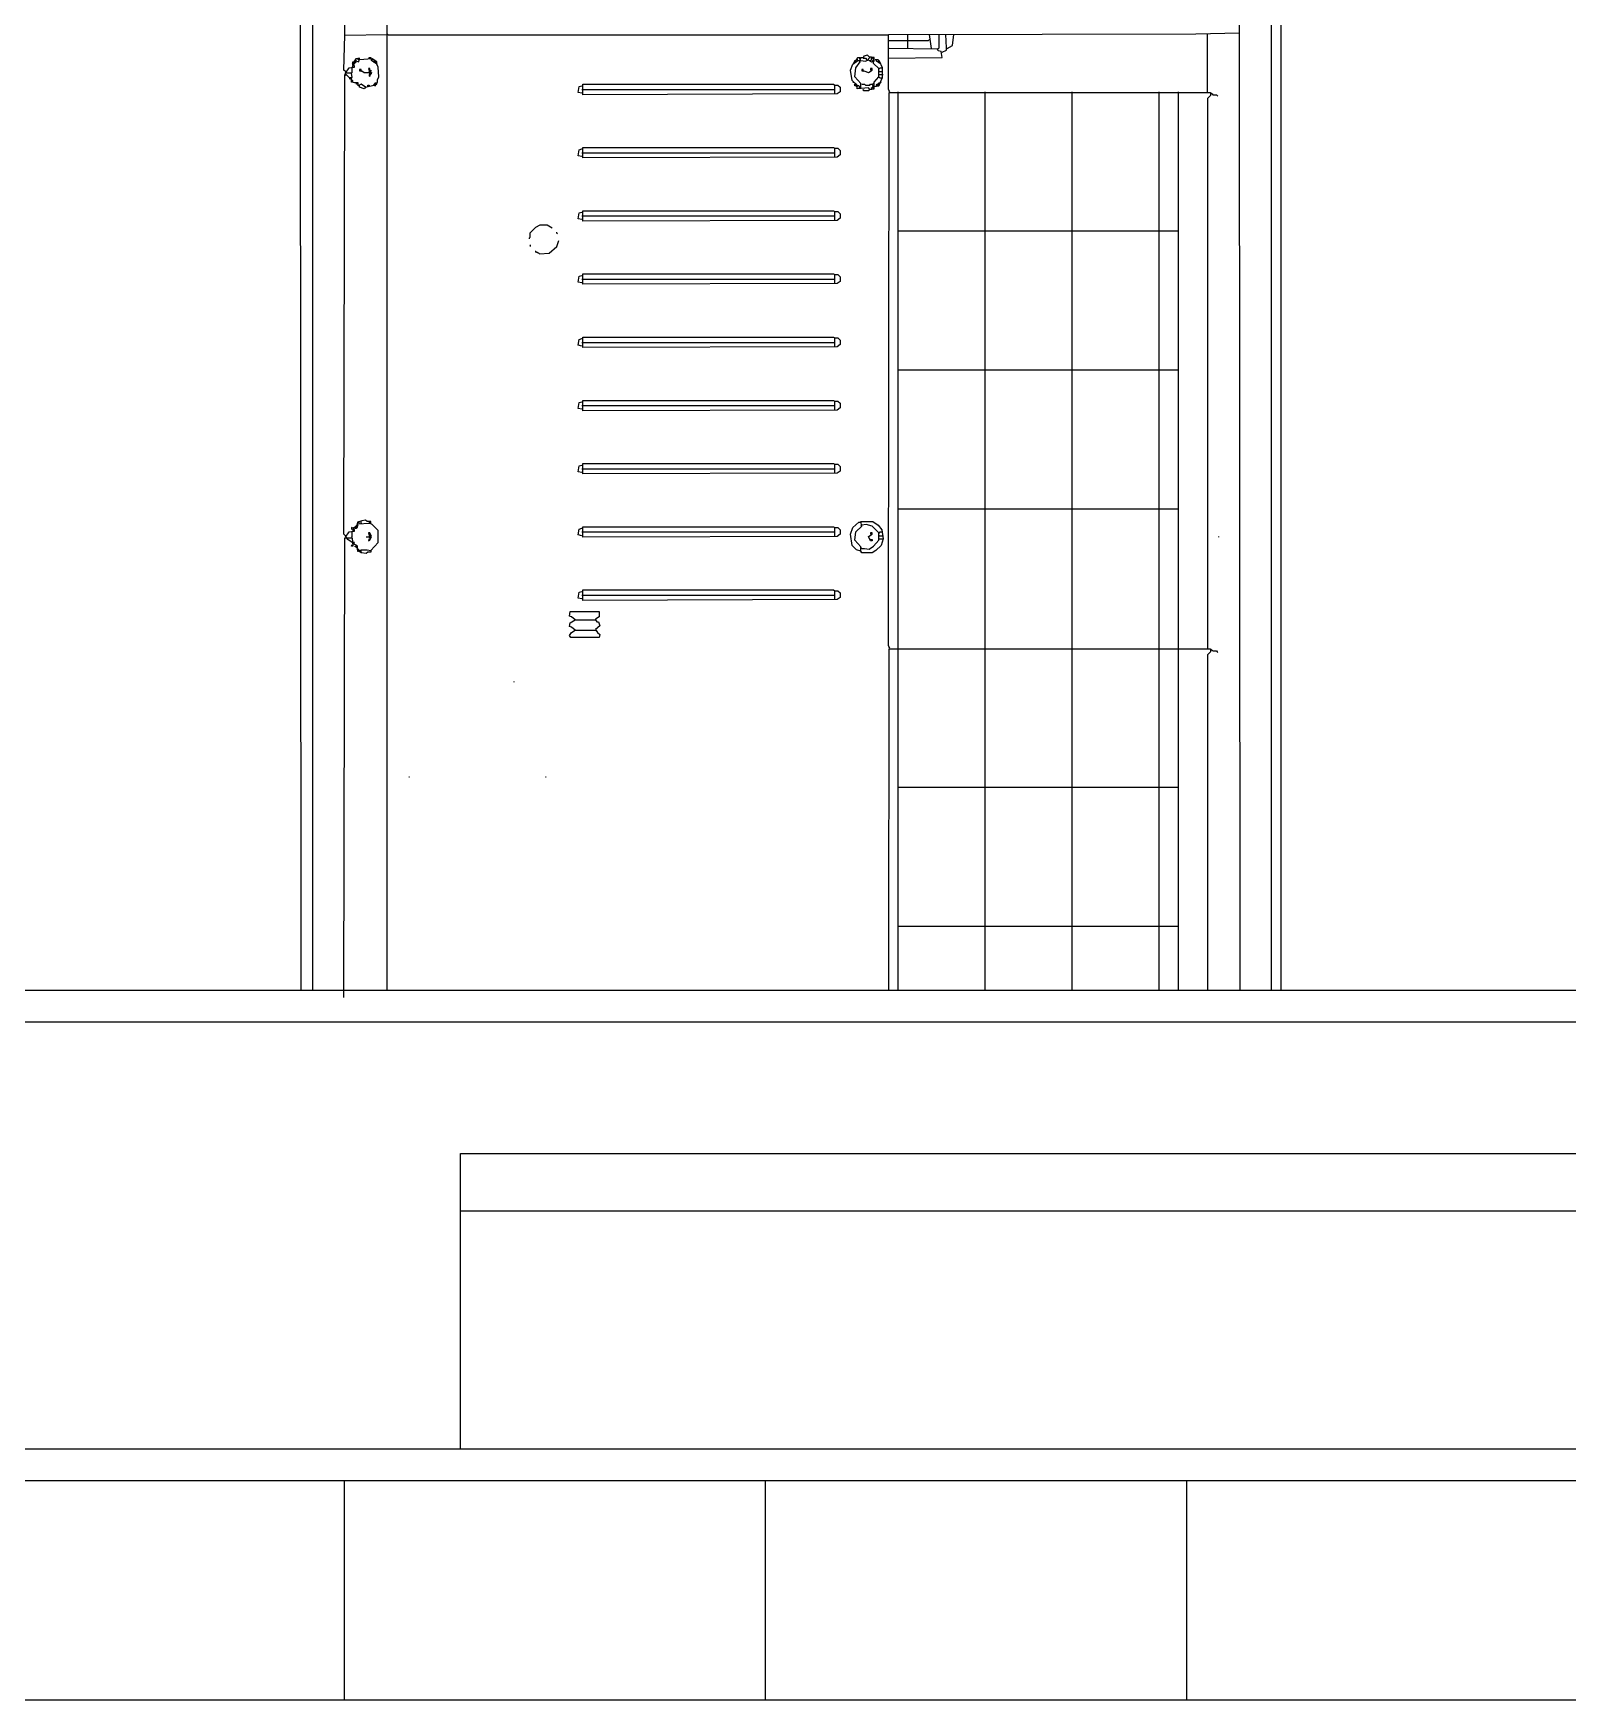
# Model space of a CAD drawing. Extents: x 3792242 to 5145247, y -1546315 to -1031918.
# Drawn here: x 4272432 to 4273890, y -1493650 to -1492066 of the extents above; entities that cross this region are included whole.
import ezdxf

# ---------------------------------------------------------------- set-up
doc = ezdxf.new("R2010")
doc.units = 0
doc.header["$MEASUREMENT"] = 0
doc.layers.add('TENKÁ', color=7, linetype='CONTINUOUS')
doc.layers.add('ZZ-chladenie', color=133, linetype='CONTINUOUS')

msp = doc.modelspace()

# ---------------------------------------------------------------- linework, layer by layer
at = {"layer": 'TENKÁ'}
for p, q in [((4271633.442, -1492975.641), (4275143.442, -1492975.641)), ((4271633.442, -1493005.641), (4275143.442, -1493005.641)), ((4272837.714, -1493411.477), (4272837.714, -1493130.641)), ((4272837.714, -1493130.641), (4275143.442, -1493130.641)), ((4275143.442, -1493185.641), (4272837.714, -1493185.641))]:
    msp.add_line(p, q, dxfattribs=at)
at = {"layer": 'TENKÁ', "color": 8}
for p, q in [((4308877.714, -1493411.477), (4262338.633, -1493411.477)), ((4262327.714, -1493441.477), (4308877.714, -1493441.477)), ((4272727.714, -1493649.641), (4272727.714, -1493441.477)), ((4273127.714, -1493649.641), (4273127.714, -1493441.477)), ((4273527.714, -1493649.641), (4273527.714, -1493441.477)), ((4262327.714, -1493649.641), (4308877.714, -1493649.641))]:
    msp.add_line(p, q, dxfattribs=at)
at = {"layer": 'ZZ-chladenie', "color": 9}
for p, q in [((4272697.447, -1492975.641), (4272697.447, -1491666.137)), ((4273608.267, -1492975.641), (4273608.267, -1491666.137)), ((4272686.526, -1492975.641), (4272685.434, -1491687.336)), ((4272768.108, -1492975.641), (4272768.108, -1491688.749)), ((4273617.452, -1492975.641), (4273617.452, -1491688.749)), ((4272727.831, -1492068.198), (4272727.831, -1491868.934)), ((4273578.408, -1492975.641), (4273577.882, -1491871.054)), ((4272727.124, -1492101.409), (4272727.831, -1492068.198)), ((4272727.831, -1492068.198), (4272768.108, -1492067.492)), ((4272768.814, -1492067.492), (4272768.108, -1492067.492)), ((4272769.521, -1492068.198), (4272768.814, -1492067.492)), ((4273244.363, -1492068.198), (4272769.521, -1492068.198)), ((4273244.363, -1492067.492), (4273536.192, -1492066.785)), ((4273244.363, -1492119.781), (4273244.363, -1492067.492)), ((4273244.363, -1492073.145), (4273262.734, -1492073.145)), ((4273262.734, -1492080.918), (4273262.734, -1492067.492)), ((4273262.734, -1492073.145), (4273282.52, -1492073.145)), ((4273282.52, -1492073.145), (4273283.226, -1492072.438)), ((4273285.346, -1492080.918), (4273283.226, -1492067.492)), ((4273292.412, -1492080.211), (4273292.412, -1492067.492)), ((4273299.478, -1492080.211), (4273298.771, -1492067.492)), ((4273300.184, -1492080.918), (4273305.131, -1492078.091)), ((4273305.131, -1492078.091), (4273306.544, -1492067.492)), ((4273536.192, -1492066.785), (4273577.882, -1492066.079)), ((4273547.498, -1492121.901), (4273547.498, -1492066.785)), ((4272738.43, -1492090.81), (4272734.897, -1492095.756)), ((4272734.897, -1492095.756), (4272735.603, -1492095.756)), ((4272735.603, -1492094.343), (4272735.603, -1492093.636)), ((4272735.603, -1492093.636), (4272736.31, -1492093.636)), ((4272735.603, -1492097.17), (4272737.017, -1492095.049)), ((4272735.603, -1492095.756), (4272736.31, -1492095.756)), ((4272736.31, -1492093.636), (4272737.017, -1492092.93)), ((4272736.31, -1492095.049), (4272737.017, -1492094.343)), ((4272736.31, -1492095.756), (4272736.31, -1492095.049)), ((4272737.017, -1492092.93), (4272737.724, -1492092.223)), ((4272737.017, -1492095.049), (4272739.137, -1492092.93)), ((4272737.017, -1492094.343), (4272737.724, -1492093.636)), ((4272737.724, -1492092.223), (4272737.724, -1492091.517)), ((4272737.724, -1492091.517), (4272738.43, -1492091.517)), ((4272737.724, -1492093.636), (4272739.137, -1492093.636)), ((4272741.963, -1492090.104), (4272738.43, -1492090.81)), ((4272738.43, -1492091.517), (4272739.137, -1492092.223)), ((4272739.137, -1492092.93), (4272741.256, -1492093.636)), ((4272740.55, -1492091.517), (4272740.55, -1492090.104)), ((4272741.963, -1492091.517), (4272740.55, -1492091.517)), ((4272741.256, -1492093.636), (4272741.963, -1492090.104)), ((4272753.976, -1492090.81), (4272741.963, -1492091.517)), ((4272751.149, -1492090.81), (4272751.149, -1492089.397)), ((4272751.149, -1492089.397), (4272752.562, -1492089.397)), ((4272752.562, -1492089.397), (4272752.562, -1492090.81)), ((4272753.269, -1492092.223), (4272753.269, -1492090.81)), ((4272758.215, -1492095.756), (4272753.269, -1492092.223)), ((4272758.215, -1492093.636), (4272753.976, -1492090.81)), ((4272754.682, -1492091.517), (4272754.682, -1492090.81)), ((4272755.389, -1492092.93), (4272756.095, -1492092.223)), ((4272756.095, -1492093.636), (4272755.389, -1492092.93)), ((4272756.095, -1492092.223), (4272756.802, -1492092.93)), ((4272756.095, -1492094.343), (4272756.095, -1492093.636)), ((4272756.802, -1492094.343), (4272756.095, -1492094.343)), ((4272757.508, -1492092.93), (4272756.802, -1492092.93)), ((4272757.508, -1492093.636), (4272757.508, -1492092.93)), ((4272758.215, -1492094.343), (4272757.508, -1492093.636)), ((4272757.508, -1492095.049), (4272758.215, -1492094.343)), ((4272758.215, -1492095.756), (4272757.508, -1492095.049)), ((4272758.215, -1492095.756), (4272758.215, -1492093.636)), ((4272758.215, -1492095.756), (4272758.922, -1492095.756)), ((4272759.628, -1492098.583), (4272758.215, -1492095.756)), ((4273208.325, -1492101.409), (4273210.445, -1492095.756)), ((4273210.445, -1492095.756), (4273215.391, -1492092.223)), ((4273211.152, -1492095.049), (4273212.565, -1492092.93)), ((4273211.859, -1492093.636), (4273212.565, -1492092.93)), ((4273211.859, -1492093.636), (4273212.565, -1492094.343)), ((4273212.565, -1492094.343), (4273211.859, -1492093.636)), ((4273212.565, -1492092.93), (4273214.685, -1492090.81)), ((4273212.565, -1492092.93), (4273212.565, -1492092.223)), ((4273212.565, -1492092.223), (4273213.272, -1492092.223)), ((4273212.565, -1492094.343), (4273213.272, -1492093.636)), ((4273213.272, -1492093.636), (4273213.978, -1492093.636)), ((4273213.272, -1492099.289), (4273217.511, -1492093.636)), ((4273213.978, -1492093.636), (4273213.978, -1492092.93)), ((4273214.685, -1492090.104), (4273215.391, -1492089.397)), ((4273214.685, -1492090.81), (4273214.685, -1492090.104)), ((4273214.685, -1492090.81), (4273214.685, -1492092.223)), ((4273214.685, -1492092.223), (4273214.685, -1492090.81)), ((4273215.391, -1492089.397), (4273217.511, -1492089.397)), ((4273215.391, -1492092.223), (4273218.218, -1492092.223)), ((4273217.511, -1492089.397), (4273216.804, -1492090.104)), ((4273216.804, -1492090.104), (4273216.804, -1492090.81)), ((4273216.804, -1492090.81), (4273217.511, -1492090.81)), ((4273216.804, -1492092.223), (4273217.511, -1492091.517)), ((4273216.804, -1492092.93), (4273216.804, -1492092.223)), ((4273217.511, -1492093.636), (4273216.804, -1492092.93)), ((4273217.511, -1492090.81), (4273218.218, -1492090.104)), ((4273217.511, -1492090.81), (4273218.218, -1492090.81)), ((4273217.511, -1492091.517), (4273217.511, -1492090.81)), ((4273218.218, -1492090.104), (4273218.218, -1492089.397)), ((4273218.218, -1492089.397), (4273220.338, -1492089.397)), ((4273218.218, -1492092.223), (4273222.457, -1492092.93)), ((4273221.044, -1492087.983), (4273220.338, -1492090.104)), ((4273220.338, -1492090.104), (4273222.457, -1492090.104)), ((4273224.577, -1492087.277), (4273221.044, -1492087.983)), ((4273222.457, -1492090.104), (4273223.87, -1492091.517)), ((4273222.457, -1492092.93), (4273225.284, -1492091.517)), ((4273225.991, -1492088.69), (4273224.577, -1492087.277)), ((4273225.284, -1492090.81), (4273225.991, -1492090.104)), ((4273225.284, -1492091.517), (4273225.284, -1492090.81)), ((4273225.284, -1492091.517), (4273225.284, -1492092.223)), ((4273225.284, -1492091.517), (4273228.111, -1492093.636)), ((4273230.937, -1492089.397), (4273225.991, -1492088.69)), ((4273225.991, -1492090.104), (4273226.697, -1492089.397)), ((4273226.697, -1492089.397), (4273226.697, -1492088.69)), ((4273227.404, -1492092.223), (4273228.111, -1492091.517)), ((4273227.404, -1492092.93), (4273227.404, -1492092.223)), ((4273227.404, -1492092.93), (4273227.404, -1492093.636)), ((4273228.111, -1492090.104), (4273228.111, -1492089.397)), ((4273228.111, -1492091.517), (4273228.111, -1492090.104)), ((4273229.524, -1492090.104), (4273228.111, -1492090.104)), ((4273228.111, -1492093.636), (4273230.937, -1492092.93)), ((4273229.524, -1492089.397), (4273229.524, -1492088.69)), ((4273229.524, -1492090.104), (4273229.524, -1492090.81)), ((4273230.23, -1492090.81), (4273229.524, -1492090.104)), ((4273229.524, -1492092.223), (4273230.23, -1492091.517)), ((4273229.524, -1492093.636), (4273229.524, -1492092.223)), ((4273230.23, -1492091.517), (4273230.23, -1492090.81)), ((4273230.23, -1492095.049), (4273230.23, -1492093.636)), ((4273235.177, -1492099.996), (4273230.23, -1492095.049)), ((4273230.937, -1492092.93), (4273230.937, -1492089.397)), ((4273234.47, -1492091.517), (4273231.643, -1492091.517)), ((4273233.057, -1492092.93), (4273233.057, -1492091.517)), ((4273236.59, -1492095.049), (4273233.057, -1492092.93)), ((4273233.763, -1492093.636), (4273233.763, -1492092.93)), ((4273234.47, -1492093.636), (4273233.763, -1492093.636)), ((4273235.883, -1492092.93), (4273234.47, -1492091.517)), ((4273235.177, -1492092.223), (4273234.47, -1492092.223)), ((4273234.47, -1492093.636), (4273235.177, -1492094.343)), ((4273235.177, -1492092.93), (4273235.177, -1492092.223)), ((4273235.883, -1492093.636), (4273235.177, -1492092.93)), ((4273235.177, -1492094.343), (4273235.883, -1492093.636)), ((4273235.177, -1492094.343), (4273235.883, -1492093.636)), ((4273238.709, -1492099.289), (4273235.883, -1492092.93)), ((4273244.363, -1492090.104), (4273295.238, -1492089.397)), ((4273290.999, -1492081.624), (4273245.069, -1492080.918)), ((4273290.999, -1492081.624), (4273291.705, -1492080.918)), ((4273290.999, -1492081.624), (4273290.999, -1492082.331)), ((4273291.705, -1492083.037), (4273290.999, -1492081.624)), ((4273291.705, -1492080.918), (4273292.412, -1492080.211)), ((4273294.531, -1492083.744), (4273291.705, -1492083.037)), ((4273295.238, -1492089.397), (4273294.531, -1492083.744)), ((4273295.238, -1492084.45), (4273299.478, -1492082.331)), ((4273299.478, -1492082.331), (4273299.478, -1492080.211)), ((4273300.184, -1492080.918), (4273299.478, -1492080.918)), ((4272728.538, -1492102.822), (4272727.124, -1492101.409)), ((4272727.124, -1492542.333), (4272727.831, -1492105.649)), ((4272727.831, -1492105.649), (4272729.244, -1492105.649)), ((4272728.538, -1492104.236), (4272732.07, -1492099.289)), ((4272728.538, -1492105.649), (4272728.538, -1492104.236)), ((4272734.19, -1492104.236), (4272728.538, -1492104.236)), ((4272728.538, -1492105.649), (4272729.244, -1492106.355)), ((4272729.244, -1492105.649), (4272732.07, -1492108.475)), ((4272732.07, -1492099.289), (4272737.017, -1492098.583)), ((4272732.07, -1492108.475), (4272734.897, -1492108.475)), ((4272732.777, -1492109.888), (4272732.777, -1492108.475)), ((4272734.19, -1492109.182), (4272732.777, -1492109.888)), ((4272734.19, -1492104.236), (4272734.897, -1492103.529)), ((4272734.897, -1492108.475), (4272734.19, -1492104.236)), ((4272734.19, -1492112.715), (4272734.19, -1492109.182)), ((4272734.897, -1492098.583), (4272735.603, -1492097.876)), ((4272734.897, -1492103.529), (4272734.897, -1492098.583)), ((4272735.603, -1492111.302), (4272734.897, -1492111.302)), ((4272735.603, -1492097.876), (4272735.603, -1492097.17)), ((4272737.017, -1492097.17), (4272735.603, -1492097.17)), ((4272735.603, -1492112.715), (4272735.603, -1492111.302)), ((4272737.017, -1492098.583), (4272737.017, -1492097.17)), ((4272743.376, -1492100.702), (4272741.963, -1492100.702)), ((4272741.963, -1492100.702), (4272741.963, -1492102.115)), ((4272741.963, -1492102.115), (4272744.083, -1492102.115)), ((4272743.376, -1492102.115), (4272743.376, -1492100.702)), ((4272743.376, -1492102.115), (4272744.083, -1492102.822)), ((4272744.083, -1492102.115), (4272746.203, -1492103.529)), ((4272746.203, -1492103.529), (4272753.269, -1492103.529)), ((4272751.856, -1492099.996), (4272750.442, -1492099.996)), ((4272750.442, -1492099.996), (4272751.149, -1492101.409)), ((4272751.149, -1492102.822), (4272751.856, -1492099.996)), ((4272751.149, -1492101.409), (4272752.562, -1492101.409)), ((4272752.562, -1492102.822), (4272751.149, -1492102.822)), ((4272752.562, -1492105.649), (4272751.149, -1492105.649)), ((4272751.149, -1492105.649), (4272751.149, -1492107.062)), ((4272751.149, -1492107.062), (4272752.562, -1492106.355)), ((4272751.856, -1492104.942), (4272751.856, -1492104.236)), ((4272751.856, -1492104.236), (4272752.562, -1492104.942)), ((4272752.562, -1492104.942), (4272751.856, -1492104.942)), ((4272752.562, -1492101.409), (4272752.562, -1492102.822)), ((4272753.269, -1492103.529), (4272752.562, -1492105.649)), ((4272758.922, -1492110.595), (4272760.335, -1492107.768)), ((4272758.922, -1492112.715), (4272758.922, -1492110.595)), ((4272760.335, -1492107.768), (4272759.628, -1492098.583)), ((4273209.738, -1492111.302), (4273208.325, -1492101.409)), ((4273214.685, -1492115.541), (4273209.738, -1492111.302)), ((4273212.565, -1492107.768), (4273213.272, -1492099.289)), ((4273218.218, -1492114.128), (4273212.565, -1492107.768)), ((4273220.338, -1492100.702), (4273218.925, -1492100.702)), ((4273218.925, -1492100.702), (4273218.925, -1492102.115)), ((4273218.925, -1492102.115), (4273221.044, -1492102.115)), ((4273220.338, -1492102.115), (4273220.338, -1492100.702)), ((4273220.338, -1492102.115), (4273221.044, -1492102.822)), ((4273221.044, -1492102.115), (4273225.284, -1492103.529)), ((4273225.284, -1492103.529), (4273228.817, -1492101.409)), ((4273228.817, -1492099.996), (4273227.404, -1492099.996)), ((4273227.404, -1492099.996), (4273227.404, -1492101.409)), ((4273228.817, -1492101.409), (4273228.817, -1492099.996)), ((4273230.937, -1492112.715), (4273235.177, -1492107.768)), ((4273235.177, -1492099.996), (4273234.47, -1492099.996)), ((4273235.177, -1492099.996), (4273235.883, -1492099.996)), ((4273235.177, -1492107.768), (4273235.177, -1492099.996)), ((4273235.883, -1492102.822), (4273235.177, -1492102.822)), ((4273235.883, -1492108.475), (4273235.177, -1492108.475)), ((4273235.177, -1492116.248), (4273238.709, -1492108.475)), ((4273235.883, -1492099.996), (4273236.59, -1492099.289)), ((4273235.883, -1492102.822), (4273238.709, -1492102.822)), ((4273235.883, -1492105.649), (4273238.709, -1492105.649)), ((4273236.59, -1492109.182), (4273235.883, -1492108.475)), ((4273236.59, -1492099.289), (4273238.003, -1492099.289)), ((4273238.003, -1492109.182), (4273236.59, -1492109.182)), ((4273238.003, -1492109.182), (4273238.709, -1492109.182)), ((4273238.709, -1492108.475), (4273238.709, -1492099.289)), ((4273238.709, -1492105.649), (4273239.416, -1492105.649)), ((4272737.017, -1492113.422), (4272734.19, -1492112.715)), ((4272740.55, -1492113.422), (4272737.017, -1492113.422)), ((4272739.137, -1492114.835), (4272739.137, -1492114.128)), ((4272740.55, -1492114.835), (4272739.137, -1492114.835)), ((4272740.55, -1492116.248), (4272740.55, -1492113.422)), ((4272743.376, -1492114.835), (4272740.55, -1492116.248)), ((4272741.963, -1492117.661), (4272741.963, -1492116.248)), ((4272746.203, -1492119.074), (4272741.963, -1492117.661)), ((4272747.616, -1492117.661), (4272743.376, -1492114.835)), ((4272747.616, -1492117.661), (4272746.203, -1492119.074)), ((4272747.616, -1492117.661), (4272746.909, -1492116.954)), ((4272747.616, -1492117.661), (4272755.389, -1492115.541)), ((4272749.735, -1492116.954), (4272749.735, -1492115.541)), ((4272749.735, -1492115.541), (4272751.149, -1492115.541)), ((4272751.149, -1492115.541), (4272751.149, -1492116.248)), ((4272755.389, -1492115.541), (4272757.508, -1492113.422)), ((4272755.389, -1492115.541), (4272756.095, -1492114.835)), ((4272755.389, -1492115.541), (4272755.389, -1492116.248)), ((4272755.389, -1492115.541), (4272756.802, -1492116.248)), ((4272756.095, -1492114.835), (4272756.802, -1492115.541)), ((4272756.802, -1492116.248), (4272758.922, -1492112.715)), ((4272756.802, -1492114.128), (4272756.802, -1492113.422)), ((4272756.802, -1492113.422), (4272757.508, -1492113.422)), ((4272756.802, -1492115.541), (4272757.508, -1492114.835)), ((4272757.508, -1492114.835), (4272758.215, -1492114.835)), ((4272758.215, -1492114.835), (4272758.215, -1492114.128)), ((4272949.706, -1492122.607), (4272950.413, -1492116.954)), ((4272953.239, -1492123.314), (4272949.706, -1492122.607)), ((4272950.413, -1492116.954), (4272953.239, -1492116.248)), ((4272953.239, -1492116.248), (4272953.946, -1492116.248)), ((4272953.239, -1492119.781), (4273193.486, -1492119.781)), ((4272953.946, -1492124.727), (4272953.946, -1492114.835)), ((4272953.946, -1492114.835), (4273192.073, -1492114.835)), ((4273195.607, -1492124.02), (4272953.946, -1492124.727)), ((4273192.073, -1492114.835), (4273193.486, -1492115.541)), ((4273193.486, -1492124.02), (4273193.486, -1492115.541)), ((4273193.486, -1492115.541), (4273196.313, -1492115.541)), ((4273198.433, -1492121.901), (4273195.607, -1492124.02)), ((4273196.313, -1492115.541), (4273198.433, -1492117.661)), ((4273198.433, -1492117.661), (4273198.433, -1492121.901)), ((4273211.152, -1492113.422), (4273211.152, -1492112.715)), ((4273214.685, -1492117.661), (4273211.859, -1492114.835)), ((4273211.859, -1492114.835), (4273213.272, -1492114.835)), ((4273212.565, -1492116.248), (4273212.565, -1492115.541)), ((4273213.272, -1492116.248), (4273212.565, -1492116.248)), ((4273213.978, -1492114.835), (4273213.272, -1492114.835)), ((4273213.978, -1492115.541), (4273213.978, -1492114.835)), ((4273213.978, -1492116.954), (4273214.685, -1492116.248)), ((4273214.685, -1492117.661), (4273213.978, -1492116.954)), ((4273214.685, -1492119.074), (4273214.685, -1492115.541)), ((4273214.685, -1492116.248), (4273215.391, -1492116.248)), ((4273225.284, -1492118.367), (4273214.685, -1492119.074)), ((4273216.098, -1492116.248), (4273215.391, -1492116.248)), ((4273216.804, -1492116.954), (4273216.098, -1492116.248)), ((4273216.804, -1492119.074), (4273216.804, -1492116.954)), ((4273216.804, -1492117.661), (4273218.218, -1492117.661)), ((4273218.218, -1492119.074), (4273218.218, -1492114.128)), ((4273218.925, -1492114.835), (4273221.751, -1492114.835)), ((4273220.338, -1492120.488), (4273220.338, -1492119.781)), ((4273220.338, -1492119.781), (4273221.044, -1492120.488)), ((4273221.044, -1492121.194), (4273220.338, -1492120.488)), ((4273225.284, -1492121.194), (4273221.044, -1492121.194)), ((4273221.751, -1492114.835), (4273222.457, -1492115.541)), ((4273222.457, -1492115.541), (4273226.697, -1492115.541)), ((4273226.697, -1492119.781), (4273225.284, -1492118.367)), ((4273225.991, -1492120.488), (4273225.284, -1492121.194)), ((4273226.697, -1492119.781), (4273225.991, -1492120.488)), ((4273226.697, -1492115.541), (4273227.404, -1492114.835)), ((4273226.697, -1492119.781), (4273230.937, -1492119.074)), ((4273227.404, -1492114.835), (4273228.817, -1492114.835)), ((4273228.111, -1492118.367), (4273230.23, -1492116.954)), ((4273228.111, -1492119.781), (4273228.111, -1492118.367)), ((4273228.817, -1492114.835), (4273230.23, -1492114.128)), ((4273230.23, -1492116.954), (4273228.817, -1492114.835)), ((4273229.524, -1492118.367), (4273229.524, -1492116.954)), ((4273229.524, -1492118.367), (4273229.524, -1492119.074)), ((4273230.23, -1492114.128), (4273230.937, -1492113.422)), ((4273230.937, -1492119.074), (4273230.937, -1492112.715)), ((4273230.937, -1492116.954), (4273235.177, -1492116.248)), ((4273233.057, -1492115.541), (4273233.763, -1492114.835)), ((4273233.057, -1492116.954), (4273233.057, -1492115.541)), ((4273233.763, -1492115.541), (4273234.47, -1492114.835)), ((4273233.763, -1492114.835), (4273234.47, -1492114.835)), ((4273233.763, -1492115.541), (4273234.47, -1492116.248)), ((4273234.47, -1492116.248), (4273233.763, -1492115.541)), ((4273234.47, -1492114.835), (4273234.47, -1492114.128)), ((4273234.47, -1492114.128), (4273235.177, -1492114.128)), ((4273234.47, -1492114.835), (4273235.177, -1492114.128)), ((4273234.47, -1492116.248), (4273235.177, -1492115.541)), ((4273235.177, -1492114.128), (4273235.177, -1492113.422)), ((4273235.177, -1492113.422), (4273236.59, -1492113.422)), ((4273235.177, -1492115.541), (4273235.883, -1492115.541)), ((4273235.883, -1492115.541), (4273235.883, -1492114.835)), ((4273236.59, -1492113.422), (4273237.296, -1492112.715)), ((4273245.776, -1492121.901), (4273244.363, -1492119.781)), ((4273244.363, -1492648.325), (4273245.069, -1492122.607)), ((4273245.776, -1492121.901), (4273245.069, -1492121.194)), ((4273245.069, -1492122.607), (4273550.324, -1492122.607)), ((4273253.548, -1492650.445), (4273253.548, -1492121.901)), ((4273336.222, -1492650.445), (4273336.222, -1492121.901)), ((4273418.895, -1492650.445), (4273418.895, -1492121.901)), ((4273501.568, -1492650.445), (4273501.568, -1492121.901)), ((4273519.94, -1492650.445), (4273519.94, -1492121.901)), ((4273550.324, -1492125.433), (4273547.498, -1492128.261)), ((4273550.324, -1492122.607), (4273550.324, -1492125.433)), ((4273551.031, -1492124.02), (4273551.031, -1492123.314)), ((4273551.031, -1492123.314), (4273551.738, -1492124.02)), ((4273551.738, -1492124.02), (4273552.444, -1492124.727)), ((4273552.444, -1492124.727), (4273555.977, -1492124.727)), ((4273555.977, -1492124.727), (4273556.684, -1492125.433)), ((4273556.684, -1492125.433), (4273557.39, -1492126.14)), ((4273547.498, -1492128.261), (4273547.498, -1492650.445)), ((4272953.946, -1492184.789), (4272953.946, -1492174.897)), ((4272953.946, -1492174.897), (4273192.073, -1492174.897)), ((4273192.073, -1492174.897), (4273193.486, -1492175.603)), ((4272949.706, -1492182.669), (4272950.413, -1492177.016)), ((4272953.239, -1492183.376), (4272949.706, -1492182.669)), ((4272950.413, -1492177.016), (4272953.239, -1492176.31)), ((4272953.239, -1492176.31), (4272953.946, -1492176.31)), ((4272953.239, -1492179.842), (4273193.486, -1492179.842)), ((4273195.607, -1492184.083), (4272953.946, -1492184.789)), ((4273193.486, -1492184.083), (4273193.486, -1492175.603)), ((4273193.486, -1492175.603), (4273196.313, -1492175.603)), ((4273198.433, -1492181.963), (4273195.607, -1492184.083)), ((4273196.313, -1492175.603), (4273198.433, -1492177.723)), ((4273198.433, -1492177.723), (4273198.433, -1492181.963)), ((4272949.706, -1492242.731), (4272950.413, -1492237.078)), ((4272950.413, -1492237.078), (4272953.239, -1492236.372)), ((4272953.239, -1492236.372), (4272953.946, -1492236.372)), ((4272953.946, -1492244.851), (4272953.946, -1492234.958)), ((4272953.946, -1492234.958), (4273192.073, -1492234.958)), ((4273192.073, -1492234.958), (4273193.486, -1492235.665)), ((4273193.486, -1492244.144), (4273193.486, -1492235.665)), ((4273193.486, -1492235.665), (4273196.313, -1492235.665)), ((4273196.313, -1492235.665), (4273198.433, -1492237.785)), ((4273198.433, -1492237.785), (4273198.433, -1492242.024)), ((4272903.776, -1492256.156), (4272909.43, -1492250.503)), ((4272909.43, -1492250.503), (4272913.669, -1492248.384)), ((4272913.669, -1492248.384), (4272920.028, -1492248.384)), ((4272920.028, -1492248.384), (4272924.975, -1492251.21)), ((4272953.239, -1492243.438), (4272949.706, -1492242.731)), ((4272953.239, -1492239.904), (4273193.486, -1492239.904)), ((4273195.607, -1492244.144), (4272953.946, -1492244.851)), ((4273198.433, -1492242.024), (4273195.607, -1492244.144)), ((4273253.548, -1492254.037), (4273336.222, -1492254.037)), ((4273336.222, -1492254.037), (4273418.895, -1492254.037)), ((4273418.895, -1492254.037), (4273501.568, -1492254.037)), ((4273501.568, -1492254.037), (4273519.94, -1492254.037)), ((4272903.776, -1492260.397), (4272903.07, -1492261.103)), ((4272903.07, -1492261.103), (4272903.07, -1492261.81)), ((4272903.776, -1492256.156), (4272903.776, -1492260.397)), ((4272904.483, -1492268.169), (4272903.776, -1492267.462)), ((4272904.483, -1492268.876), (4272904.483, -1492268.169)), ((4272922.148, -1492275.235), (4272929.214, -1492268.876)), ((4272929.214, -1492256.156), (4272929.214, -1492255.45)), ((4272929.921, -1492256.863), (4272929.214, -1492256.156)), ((4272929.214, -1492268.876), (4272931.335, -1492263.223)), ((4272909.43, -1492273.822), (4272908.723, -1492273.822)), ((4272910.136, -1492274.528), (4272909.43, -1492273.822)), ((4272910.843, -1492274.528), (4272910.136, -1492274.528)), ((4272911.549, -1492275.235), (4272910.843, -1492274.528)), ((4272912.256, -1492275.235), (4272911.549, -1492275.235)), ((4272912.962, -1492275.942), (4272912.256, -1492275.235)), ((4272912.962, -1492275.942), (4272922.148, -1492275.235)), ((4272949.706, -1492302.793), (4272950.413, -1492297.14)), ((4272950.413, -1492297.14), (4272953.239, -1492296.433)), ((4272953.239, -1492296.433), (4272953.946, -1492296.433)), ((4272953.239, -1492299.967), (4273193.486, -1492299.967)), ((4272953.946, -1492304.912), (4272953.946, -1492295.02)), ((4272953.946, -1492295.02), (4273192.073, -1492295.02)), ((4273192.073, -1492295.02), (4273193.486, -1492295.726)), ((4273193.486, -1492304.206), (4273193.486, -1492295.726)), ((4273193.486, -1492295.726), (4273196.313, -1492295.726)), ((4273196.313, -1492295.726), (4273198.433, -1492297.847)), ((4273198.433, -1492297.847), (4273198.433, -1492302.086)), ((4272953.239, -1492303.499), (4272949.706, -1492302.793)), ((4273195.607, -1492304.206), (4272953.946, -1492304.912)), ((4273198.433, -1492302.086), (4273195.607, -1492304.206)), ((4272949.706, -1492362.855), (4272950.413, -1492357.202)), ((4272953.239, -1492363.561), (4272949.706, -1492362.855)), ((4272950.413, -1492357.202), (4272953.239, -1492356.495)), ((4272953.239, -1492356.495), (4272953.946, -1492356.495)), ((4272953.239, -1492360.028), (4273193.486, -1492360.028)), ((4272953.946, -1492364.974), (4272953.946, -1492355.082)), ((4272953.946, -1492355.082), (4273192.073, -1492355.082)), ((4273195.607, -1492364.268), (4272953.946, -1492364.974)), ((4273192.073, -1492355.082), (4273193.486, -1492355.789)), ((4273193.486, -1492364.268), (4273193.486, -1492355.789)), ((4273193.486, -1492355.789), (4273196.313, -1492355.789)), ((4273198.433, -1492362.148), (4273195.607, -1492364.268)), ((4273196.313, -1492355.789), (4273198.433, -1492357.908)), ((4273198.433, -1492357.908), (4273198.433, -1492362.148)), ((4273253.548, -1492386.173), (4273336.222, -1492386.173)), ((4273336.222, -1492386.173), (4273418.895, -1492386.173)), ((4273418.895, -1492386.173), (4273501.568, -1492386.173)), ((4273501.568, -1492386.173), (4273519.94, -1492386.173)), ((4272949.706, -1492422.917), (4272950.413, -1492417.264)), ((4272953.239, -1492423.623), (4272949.706, -1492422.917)), ((4272950.413, -1492417.264), (4272953.239, -1492416.557)), ((4272953.239, -1492416.557), (4272953.946, -1492416.557)), ((4272953.239, -1492420.09), (4273193.486, -1492420.09)), ((4272953.946, -1492425.036), (4272953.946, -1492415.144)), ((4272953.946, -1492415.144), (4273192.073, -1492415.144)), ((4273195.607, -1492424.33), (4272953.946, -1492425.036)), ((4273192.073, -1492415.144), (4273193.486, -1492415.851)), ((4273193.486, -1492424.33), (4273193.486, -1492415.851)), ((4273193.486, -1492415.851), (4273196.313, -1492415.851)), ((4273198.433, -1492422.21), (4273195.607, -1492424.33)), ((4273196.313, -1492415.851), (4273198.433, -1492417.97)), ((4273198.433, -1492417.97), (4273198.433, -1492422.21)), ((4272953.946, -1492485.098), (4272953.946, -1492475.205)), ((4272953.946, -1492475.205), (4273192.073, -1492475.205)), ((4273192.073, -1492475.205), (4273193.486, -1492475.912)), ((4273193.486, -1492484.391), (4273193.486, -1492475.912)), ((4273193.486, -1492475.912), (4273196.313, -1492475.912)), ((4273196.313, -1492475.912), (4273198.433, -1492478.032)), ((4272949.706, -1492482.978), (4272950.413, -1492477.326)), ((4272953.239, -1492483.685), (4272949.706, -1492482.978)), ((4272950.413, -1492477.326), (4272953.239, -1492476.619)), ((4272953.239, -1492476.619), (4272953.946, -1492476.619)), ((4272953.239, -1492480.152), (4273193.486, -1492480.152)), ((4273195.607, -1492484.391), (4272953.946, -1492485.098)), ((4273198.433, -1492482.271), (4273195.607, -1492484.391)), ((4273198.433, -1492478.032), (4273198.433, -1492482.271)), ((4273253.548, -1492518.309), (4273336.222, -1492518.309)), ((4273336.222, -1492518.309), (4273418.895, -1492518.309)), ((4273418.895, -1492518.309), (4273501.568, -1492518.309)), ((4273501.568, -1492518.309), (4273519.94, -1492518.309)), ((4272735.603, -1492536.68), (4272734.19, -1492535.974)), ((4272734.19, -1492535.974), (4272734.19, -1492537.387)), ((4272734.19, -1492537.387), (4272739.137, -1492536.68)), ((4272739.137, -1492534.561), (4272735.603, -1492536.68)), ((4272737.017, -1492538.094), (4272735.603, -1492538.094)), ((4272735.603, -1492538.094), (4272735.603, -1492539.507)), ((4272737.724, -1492535.974), (4272737.017, -1492535.974)), ((4272737.017, -1492539.507), (4272737.017, -1492538.094)), ((4272737.724, -1492535.974), (4272738.43, -1492535.267)), ((4272737.724, -1492535.974), (4272738.43, -1492536.68)), ((4272738.43, -1492535.267), (4272739.137, -1492534.561)), ((4272738.43, -1492536.68), (4272739.137, -1492535.974)), ((4272739.843, -1492531.028), (4272739.137, -1492534.561)), ((4272739.137, -1492534.561), (4272739.137, -1492533.854)), ((4272739.137, -1492533.854), (4272739.843, -1492533.854)), ((4272739.137, -1492536.68), (4272740.55, -1492533.854)), ((4272739.137, -1492535.974), (4272739.843, -1492535.974)), ((4272744.083, -1492529.614), (4272739.843, -1492531.028)), ((4272739.843, -1492532.441), (4272751.856, -1492531.734)), ((4272740.55, -1492533.854), (4272739.843, -1492533.854)), ((4272739.843, -1492535.974), (4272739.843, -1492535.267)), ((4272741.256, -1492531.734), (4272741.963, -1492531.028)), ((4272743.376, -1492531.734), (4272743.376, -1492530.321)), ((4272743.376, -1492531.734), (4272743.376, -1492532.441)), ((4272747.616, -1492528.908), (4272744.083, -1492529.614)), ((4272749.029, -1492530.321), (4272747.616, -1492528.908)), ((4272752.562, -1492530.321), (4272749.029, -1492530.321)), ((4272751.856, -1492531.734), (4272751.149, -1492531.028)), ((4272752.562, -1492532.441), (4272752.562, -1492530.321)), ((4272753.976, -1492533.148), (4272752.562, -1492532.441)), ((4272759.628, -1492538.8), (4272753.976, -1492533.148)), ((4272759.628, -1492550.106), (4272759.628, -1492538.8)), ((4272949.706, -1492543.04), (4272950.413, -1492537.387)), ((4272950.413, -1492537.387), (4272953.239, -1492536.68)), ((4272953.239, -1492536.68), (4272953.946, -1492536.68)), ((4272953.946, -1492545.16), (4272953.946, -1492535.267)), ((4272953.946, -1492535.267), (4273192.073, -1492535.267)), ((4273192.073, -1492535.267), (4273193.486, -1492535.974)), ((4273193.486, -1492544.453), (4273193.486, -1492535.974)), ((4273193.486, -1492535.974), (4273196.313, -1492535.974)), ((4273196.313, -1492535.974), (4273198.433, -1492538.094)), ((4273198.433, -1492538.094), (4273198.433, -1492542.333)), ((4273208.325, -1492542.333), (4273210.445, -1492535.974)), ((4273210.445, -1492535.974), (4273216.098, -1492531.028)), ((4273213.272, -1492540.214), (4273218.925, -1492534.561)), ((4273216.098, -1492531.028), (4273218.218, -1492531.028)), ((4273218.925, -1492534.561), (4273218.218, -1492530.321)), ((4273218.218, -1492530.321), (4273229.524, -1492530.321)), ((4273218.925, -1492533.854), (4273218.218, -1492534.561)), ((4273223.164, -1492533.148), (4273218.925, -1492533.854)), ((4273228.817, -1492534.561), (4273223.164, -1492533.148)), ((4273235.177, -1492540.92), (4273228.817, -1492534.561)), ((4273229.524, -1492530.321), (4273234.47, -1492533.854)), ((4273234.47, -1492533.854), (4273238.003, -1492538.094)), ((4273238.003, -1492538.094), (4273239.416, -1492546.573)), ((4272728.538, -1492543.747), (4272727.124, -1492542.333)), ((4272727.124, -1492982.551), (4272727.831, -1492545.866)), ((4272727.831, -1492545.866), (4272734.897, -1492545.866)), ((4272728.538, -1492545.16), (4272732.07, -1492540.214)), ((4272730.657, -1492547.28), (4272729.244, -1492545.16)), ((4272734.897, -1492550.106), (4272730.657, -1492547.28)), ((4272732.07, -1492540.214), (4272737.017, -1492539.507)), ((4272734.19, -1492545.16), (4272734.897, -1492544.453)), ((4272734.19, -1492553.639), (4272734.897, -1492552.226)), ((4272735.603, -1492553.639), (4272734.19, -1492553.639)), ((4272734.897, -1492544.453), (4272734.897, -1492539.507)), ((4272734.897, -1492545.866), (4272735.603, -1492553.639)), ((4272737.017, -1492550.106), (4272734.897, -1492550.106)), ((4272736.31, -1492551.519), (4272737.017, -1492550.106)), ((4272739.843, -1492553.639), (4272736.31, -1492551.519)), ((4272737.724, -1492554.346), (4272737.724, -1492553.639)), ((4272739.843, -1492555.759), (4272737.724, -1492553.639)), ((4272738.43, -1492554.346), (4272737.724, -1492554.346)), ((4272739.137, -1492552.932), (4272738.43, -1492552.932)), ((4272739.137, -1492553.639), (4272739.137, -1492552.932)), ((4272739.843, -1492554.346), (4272739.137, -1492553.639)), ((4272739.137, -1492555.053), (4272739.843, -1492554.346)), ((4272739.843, -1492555.759), (4272739.137, -1492555.053)), ((4272739.843, -1492557.172), (4272739.843, -1492553.639)), ((4272751.856, -1492545.16), (4272748.322, -1492545.16)), ((4272751.856, -1492540.92), (4272750.442, -1492540.92)), ((4272750.442, -1492540.92), (4272751.856, -1492546.573)), ((4272751.856, -1492546.573), (4272750.442, -1492548.693)), ((4272750.442, -1492548.693), (4272751.856, -1492547.987)), ((4272751.856, -1492542.333), (4272751.149, -1492542.333)), ((4272751.149, -1492542.333), (4272751.856, -1492542.333)), ((4272751.149, -1492547.28), (4272751.149, -1492546.573)), ((4272751.856, -1492547.987), (4272751.149, -1492547.28)), ((4272753.269, -1492544.453), (4272751.856, -1492540.92)), ((4272752.562, -1492544.453), (4272751.856, -1492543.747)), ((4272751.856, -1492545.16), (4272752.562, -1492544.453)), ((4272751.856, -1492547.987), (4272753.269, -1492544.453)), ((4272752.562, -1492557.879), (4272759.628, -1492550.106)), ((4272953.239, -1492543.747), (4272949.706, -1492543.04)), ((4272953.239, -1492540.214), (4273193.486, -1492540.214)), ((4273195.607, -1492544.453), (4272953.946, -1492545.16)), ((4273198.433, -1492542.333), (4273195.607, -1492544.453)), ((4273209.738, -1492552.932), (4273208.325, -1492542.333)), ((4273213.978, -1492557.172), (4273209.738, -1492552.932)), ((4273212.565, -1492547.987), (4273213.272, -1492540.214)), ((4273218.218, -1492554.346), (4273212.565, -1492547.987)), ((4273218.218, -1492558.585), (4273218.218, -1492554.346)), ((4273218.925, -1492555.759), (4273218.218, -1492555.053)), ((4273225.284, -1492544.453), (4273228.817, -1492542.333)), ((4273227.404, -1492548.693), (4273225.284, -1492544.453)), ((4273225.991, -1492556.466), (4273230.23, -1492553.639)), ((4273227.404, -1492547.28), (4273226.697, -1492547.28)), ((4273228.817, -1492540.92), (4273227.404, -1492540.92)), ((4273227.404, -1492540.92), (4273227.404, -1492542.333)), ((4273227.404, -1492547.28), (4273228.817, -1492547.28)), ((4273228.817, -1492548.693), (4273227.404, -1492548.693)), ((4273228.817, -1492542.333), (4273228.817, -1492540.92)), ((4273228.817, -1492547.28), (4273228.817, -1492548.693)), ((4273230.23, -1492553.639), (4273235.177, -1492547.987)), ((4273237.296, -1492552.932), (4273232.35, -1492557.879)), ((4273235.177, -1492540.92), (4273234.47, -1492540.92)), ((4273235.177, -1492540.92), (4273235.883, -1492540.92)), ((4273235.177, -1492547.987), (4273235.177, -1492540.92)), ((4273235.883, -1492543.747), (4273235.177, -1492543.747)), ((4273235.883, -1492540.92), (4273236.59, -1492540.214)), ((4273235.883, -1492543.747), (4273238.709, -1492543.747)), ((4273235.883, -1492546.573), (4273238.709, -1492546.573)), ((4273236.59, -1492540.214), (4273238.003, -1492540.214)), ((4273239.416, -1492546.573), (4273237.296, -1492552.932)), ((4273238.003, -1492540.214), (4273238.709, -1492540.214)), ((4273238.709, -1492543.747), (4273239.416, -1492543.747)), ((4273558.097, -1492545.16), (4273558.097, -1492544.453)), ((4272739.843, -1492555.759), (4272740.55, -1492555.759)), ((4272739.843, -1492557.172), (4272739.843, -1492558.585)), ((4272741.256, -1492557.172), (4272739.843, -1492557.172)), ((4272739.843, -1492558.585), (4272740.55, -1492558.585)), ((4272741.256, -1492558.585), (4272741.256, -1492557.172)), ((4272743.376, -1492559.998), (4272741.256, -1492558.585)), ((4272743.376, -1492557.879), (4272741.963, -1492557.879)), ((4272741.963, -1492557.879), (4272741.963, -1492558.585)), ((4272743.376, -1492559.292), (4272743.376, -1492557.172)), ((4272743.376, -1492557.172), (4272749.029, -1492557.172)), ((4272743.376, -1492559.292), (4272744.083, -1492559.998)), ((4272748.322, -1492560.705), (4272743.376, -1492559.998)), ((4272749.735, -1492559.292), (4272748.322, -1492560.705)), ((4272749.029, -1492557.172), (4272752.562, -1492557.879)), ((4272752.562, -1492559.292), (4272749.735, -1492559.292)), ((4272752.562, -1492557.879), (4272752.562, -1492559.292)), ((4273218.218, -1492558.585), (4273213.978, -1492557.172)), ((4273218.925, -1492559.998), (4273218.218, -1492558.585)), ((4273218.925, -1492555.759), (4273221.751, -1492555.759)), ((4273228.817, -1492559.998), (4273218.925, -1492559.998)), ((4273221.751, -1492555.759), (4273225.991, -1492556.466)), ((4273232.35, -1492557.879), (4273228.817, -1492559.998)), ((4272949.706, -1492603.102), (4272950.413, -1492597.449)), ((4272950.413, -1492597.449), (4272953.239, -1492596.742)), ((4272953.239, -1492596.742), (4272953.946, -1492596.742)), ((4272953.239, -1492600.275), (4273193.486, -1492600.275)), ((4272953.946, -1492605.222), (4272953.946, -1492595.329)), ((4272953.946, -1492595.329), (4273192.073, -1492595.329)), ((4273192.073, -1492595.329), (4273193.486, -1492596.036)), ((4273193.486, -1492604.515), (4273193.486, -1492596.036)), ((4273193.486, -1492596.036), (4273196.313, -1492596.036)), ((4273198.433, -1492602.396), (4273195.607, -1492604.515)), ((4273196.313, -1492596.036), (4273198.433, -1492598.155)), ((4273198.433, -1492598.155), (4273198.433, -1492602.396)), ((4272941.227, -1492620.061), (4272941.933, -1492615.821)), ((4272941.933, -1492615.821), (4272969.491, -1492615.821)), ((4272953.239, -1492603.809), (4272949.706, -1492603.102)), ((4273195.607, -1492604.515), (4272953.946, -1492605.222)), ((4272969.491, -1492615.821), (4272969.491, -1492620.767)), ((4272943.347, -1492620.767), (4272941.227, -1492620.061)), ((4272941.227, -1492629.953), (4272941.933, -1492626.42)), ((4272943.347, -1492630.659), (4272941.227, -1492629.953)), ((4272941.933, -1492626.42), (4272946.88, -1492623.593)), ((4272946.88, -1492623.593), (4272943.347, -1492620.767)), ((4272946.88, -1492633.486), (4272943.347, -1492630.659)), ((4272943.347, -1492635.606), (4272946.88, -1492633.486)), ((4272946.88, -1492623.593), (4272946.173, -1492622.887)), ((4272946.88, -1492633.486), (4272946.173, -1492632.78)), ((4272946.88, -1492623.593), (4272965.958, -1492623.593)), ((4272946.88, -1492633.486), (4272965.958, -1492633.486)), ((4272969.491, -1492620.767), (4272965.958, -1492622.887)), ((4272965.958, -1492622.887), (4272965.958, -1492623.593)), ((4272965.958, -1492623.593), (4272965.958, -1492624.3)), ((4272965.958, -1492623.593), (4272967.371, -1492625.714)), ((4272970.198, -1492629.246), (4272965.958, -1492632.78)), ((4272965.958, -1492632.78), (4272968.078, -1492635.606)), ((4272965.958, -1492633.486), (4272966.665, -1492634.193)), ((4272967.371, -1492625.714), (4272968.785, -1492625.714)), ((4272968.785, -1492625.714), (4272970.198, -1492629.246)), ((4272941.227, -1492638.432), (4272943.347, -1492635.606)), ((4272942.64, -1492640.552), (4272941.227, -1492638.432)), ((4272969.491, -1492640.552), (4272942.64, -1492640.552)), ((4272968.078, -1492635.606), (4272970.198, -1492637.726)), ((4272970.198, -1492637.726), (4272969.491, -1492640.552)), ((4273245.776, -1492650.445), (4273244.363, -1492648.325)), ((4273245.776, -1492650.445), (4273245.069, -1492649.738)), ((4273244.633, -1492975.641), (4273245.069, -1492651.151)), ((4273245.069, -1492651.151), (4273550.324, -1492651.151)), ((4273253.548, -1492975.641), (4273253.548, -1492650.445)), ((4273336.222, -1492975.641), (4273336.222, -1492650.445)), ((4273418.895, -1492975.641), (4273418.895, -1492650.445)), ((4273501.568, -1492975.641), (4273501.568, -1492650.445)), ((4273519.94, -1492975.641), (4273519.94, -1492650.445)), ((4273550.324, -1492653.977), (4273547.498, -1492656.805)), ((4273547.498, -1492656.805), (4273547.498, -1492975.641)), ((4273550.324, -1492651.151), (4273550.324, -1492653.977)), ((4273551.031, -1492652.564), (4273551.031, -1492651.858)), ((4273551.031, -1492651.858), (4273551.738, -1492652.564)), ((4273551.738, -1492652.564), (4273552.444, -1492653.271)), ((4273552.444, -1492653.271), (4273555.977, -1492653.271)), ((4273555.977, -1492653.271), (4273556.684, -1492653.977)), ((4273556.684, -1492653.977), (4273557.39, -1492654.684)), ((4272888.938, -1492682.949), (4272888.938, -1492682.242)), ((4272788.599, -1492772.688), (4272789.306, -1492772.688)), ((4272918.615, -1492772.688), (4272919.322, -1492772.688)), ((4273253.548, -1492782.581), (4273336.222, -1492782.581)), ((4273336.222, -1492782.581), (4273418.895, -1492782.581)), ((4273418.895, -1492782.581), (4273501.568, -1492782.581)), ((4273501.568, -1492782.581), (4273519.94, -1492782.581)), ((4273253.548, -1492914.717), (4273336.222, -1492914.717)), ((4273336.222, -1492914.717), (4273418.895, -1492914.717)), ((4273418.895, -1492914.717), (4273501.568, -1492914.717)), ((4273501.568, -1492914.717), (4273519.94, -1492914.717))]:
    msp.add_line(p, q, dxfattribs=at)

doc.saveas('drawing.dxf')
